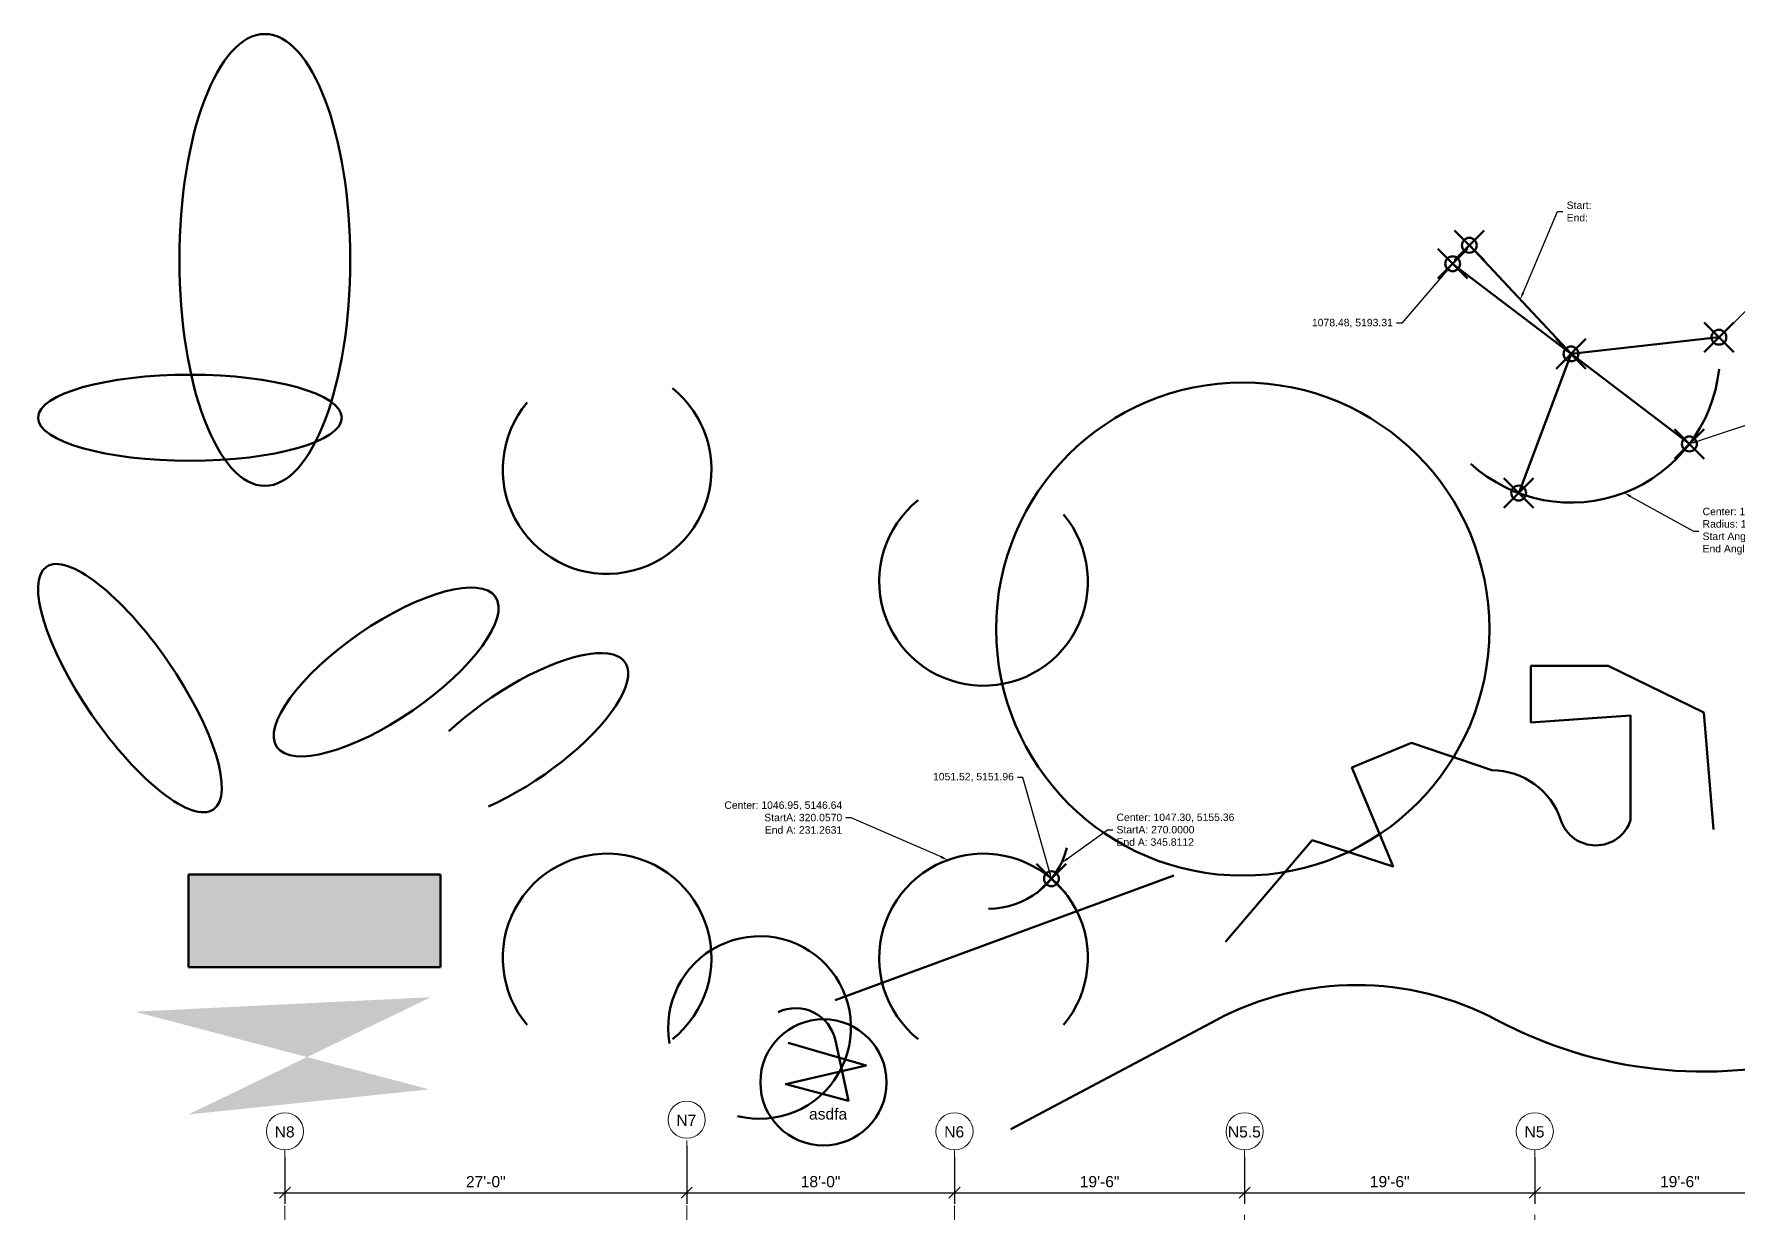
# Model space of a CAD drawing. Header units: feet. Extents: x 983 to 6590, y 136 to 5209.
# Drawn here: x 983.1 to 1097.6, y 5129.6 to 5208.8 of the extents above; entities that cross this region are included whole.
import ezdxf
from ezdxf import colors
from ezdxf.entities.mleader import LeaderData, LeaderLine
from ezdxf.math import Vec2, Vec3

# ---------------------------------------------------------------- set-up
doc = ezdxf.new("R2010")
doc.units = ezdxf.units.FT
doc.header["$LTSCALE"] = 5
doc.header["$MEASUREMENT"] = 0
doc.header["$PDMODE"] = 35
doc.header["$PDSIZE"] = 1
doc.linetypes.add('CENTER', pattern=[2, 1.25, -0.25, 0.25, -0.25])
doc.linetypes.add('Grid Line 1_2_', pattern=[0.875, 0.5, -0.125, 0.125, -0.125])
doc.layers.get('0').update_dxf_attribs({"color": 250})
doc.layers.get('Defpoints').update_dxf_attribs({"color": 250})
for name, color, linetype, lineweight in [('A-ANNO-DIMS', 250, 'Continuous', 9), ('G-ANNO-TTLB-WIDE', 250, 'Continuous', 50), ('S-GRID', 1, 'CENTER', 9), ('S-GRID-IDEN', 1, 'Continuous', 9)]:
    doc.layers.add(name, color=color, linetype=linetype, lineweight=lineweight)
doc.styles.add('Arial', font='arial.ttf')
doc.styles.get("Standard").update_dxf_attribs({"font": 'arial.ttf'})
doc.dimstyles.new('Linear_-_3_32__Arial', dxfattribs={"dimtxt": 0.75, "dimasz": 0.75, "dimexe": 0.75, "dimexo": 0.5, "dimgap": 0.35, "dimtad": 1, "dimdec": 4, "dimlfac": 12, "dimrnd": 0.0625, "dimzin": 3, "dimdsep": 46, "dimlunit": 4, "dimtxsty": 'Arial', "dimblk1": 'OBLIQUE', "dimblk2": 'OBLIQUE', "dimsah": 1, "dimcen": 0.09, "dimdle": 0.75, "dimazin": 0, "dimtfac": 1, "dimtdec": 4, "dimtmove": 1, "dimatfit": 2, "dimfxl": 1, "dimtvp": 1, "dimfrac": 2, "dimtolj": 1, "dimtzin": 0, "dimarcsym": 2})

# ---------------------------------------------------------------- blocks, each defined once
blk = doc.blocks.new('Grid - Tag_Column_Grid_Head-327277-NORTH GARAGE FOUNDATION PLAN')
at = {"layer": 'S-GRID-IDEN'}
blk.add_circle((0, 0), 0.156, dxfattribs=at)
blk = doc.blocks.new('_Oblique')
at = {"color": 0, "linetype": 'ByBlock', "lineweight": -2}
blk.add_line((-0.5, -0.5), (0.5, 0.5), dxfattribs=at)
blk = doc.blocks.new('*D244')
at = {"layer": 'A-ANNO-DIMS', "color": 0, "lineweight": -2, "transparency": 16777216}
for p, q in [((1000, 5133.23), (1000, 5130.1)), ((1027, 5134.01), (1027, 5130.1)), ((999.25, 5130.85), (1027.75, 5130.85))]:
    blk.add_line(p, q, dxfattribs=at)
at = {"layer": 'Defpoints', "color": 0, "transparency": 16777216}
for p in [(1027, 5134.51), (1000, 5133.73), (1027, 5130.85)]:
    blk.add_point(p, dxfattribs=at)
at = {"layer": 'A-ANNO-DIMS', "color": 0, "lineweight": -2, "transparency": 16777216, "xscale": 0.75, "yscale": 0.75, "zscale": 0.75, "rotation": 180}
blk.add_blockref('_Oblique', (1000, 5130.85), dxfattribs=at)
at = {"layer": 'A-ANNO-DIMS', "color": 0, "lineweight": -2, "transparency": 16777216, "xscale": 0.75, "yscale": 0.75, "zscale": 0.75}
blk.add_blockref('_Oblique', (1027, 5130.85), dxfattribs=at)
at = {"layer": 'A-ANNO-DIMS', "color": 0, "transparency": 16777216, "insert": (1013.5, 5131.59), "char_height": 0.75, "attachment_point": 5, "style": 'Arial'}
blk.add_mtext('\\A1;27\'-0"', dxfattribs=at)
blk = doc.blocks.new('*D245')
at = {"layer": 'A-ANNO-DIMS', "color": 0, "lineweight": -2, "transparency": 16777216}
for p, q in [((1027, 5134.01), (1027, 5130.1)), ((1045, 5133.23), (1045, 5130.1)), ((1026.25, 5130.85), (1045.75, 5130.85))]:
    blk.add_line(p, q, dxfattribs=at)
at = {"layer": 'Defpoints', "color": 0, "transparency": 16777216}
for p in [(1027, 5134.51), (1045, 5133.73), (1045, 5130.85)]:
    blk.add_point(p, dxfattribs=at)
at = {"layer": 'A-ANNO-DIMS', "color": 0, "lineweight": -2, "transparency": 16777216, "xscale": 0.75, "yscale": 0.75, "zscale": 0.75, "rotation": 180}
blk.add_blockref('_Oblique', (1027, 5130.85), dxfattribs=at)
at = {"layer": 'A-ANNO-DIMS', "color": 0, "lineweight": -2, "transparency": 16777216, "xscale": 0.75, "yscale": 0.75, "zscale": 0.75}
blk.add_blockref('_Oblique', (1045, 5130.85), dxfattribs=at)
at = {"layer": 'A-ANNO-DIMS', "color": 0, "transparency": 16777216, "insert": (1036, 5131.59), "char_height": 0.75, "attachment_point": 5, "style": 'Arial'}
blk.add_mtext('\\A1;18\'-0"', dxfattribs=at)
blk = doc.blocks.new('*D246')
at = {"layer": 'A-ANNO-DIMS', "color": 0, "lineweight": -2, "transparency": 16777216}
for p, q in [((1045, 5133.23), (1045, 5130.1)), ((1064.5, 5133.23), (1064.5, 5130.1)), ((1044.25, 5130.85), (1065.25, 5130.85))]:
    blk.add_line(p, q, dxfattribs=at)
at = {"layer": 'Defpoints', "color": 0, "transparency": 16777216}
for p in [(1045, 5133.73), (1064.5, 5133.73), (1064.5, 5130.85)]:
    blk.add_point(p, dxfattribs=at)
at = {"layer": 'A-ANNO-DIMS', "color": 0, "lineweight": -2, "transparency": 16777216, "xscale": 0.75, "yscale": 0.75, "zscale": 0.75, "rotation": 180}
blk.add_blockref('_Oblique', (1045, 5130.85), dxfattribs=at)
at = {"layer": 'A-ANNO-DIMS', "color": 0, "lineweight": -2, "transparency": 16777216, "xscale": 0.75, "yscale": 0.75, "zscale": 0.75}
blk.add_blockref('_Oblique', (1064.5, 5130.85), dxfattribs=at)
at = {"layer": 'A-ANNO-DIMS', "color": 0, "transparency": 16777216, "insert": (1054.75, 5131.59), "char_height": 0.75, "attachment_point": 5, "style": 'Arial'}
blk.add_mtext('\\A1;19\'-6"', dxfattribs=at)
blk = doc.blocks.new('*D247')
at = {"layer": 'A-ANNO-DIMS', "color": 0, "lineweight": -2, "transparency": 16777216}
for p, q in [((1064.5, 5133.23), (1064.5, 5130.1)), ((1084, 5133.23), (1084, 5130.1)), ((1063.75, 5130.85), (1084.75, 5130.85))]:
    blk.add_line(p, q, dxfattribs=at)
at = {"layer": 'Defpoints', "color": 0, "transparency": 16777216}
for p in [(1064.5, 5133.73), (1084, 5133.73), (1084, 5130.85)]:
    blk.add_point(p, dxfattribs=at)
at = {"layer": 'A-ANNO-DIMS', "color": 0, "lineweight": -2, "transparency": 16777216, "xscale": 0.75, "yscale": 0.75, "zscale": 0.75, "rotation": 180}
blk.add_blockref('_Oblique', (1064.5, 5130.85), dxfattribs=at)
at = {"layer": 'A-ANNO-DIMS', "color": 0, "lineweight": -2, "transparency": 16777216, "xscale": 0.75, "yscale": 0.75, "zscale": 0.75}
blk.add_blockref('_Oblique', (1084, 5130.85), dxfattribs=at)
at = {"layer": 'A-ANNO-DIMS', "color": 0, "transparency": 16777216, "insert": (1074.25, 5131.59), "char_height": 0.75, "attachment_point": 5, "style": 'Arial'}
blk.add_mtext('\\A1;19\'-6"', dxfattribs=at)
blk = doc.blocks.new('*D248')
at = {"layer": 'A-ANNO-DIMS', "color": 0, "lineweight": -2, "transparency": 16777216}
for p, q in [((1084, 5133.23), (1084, 5130.1)), ((1103.5, 5133.23), (1103.5, 5130.1)), ((1083.25, 5130.85), (1104.25, 5130.85))]:
    blk.add_line(p, q, dxfattribs=at)
at = {"layer": 'Defpoints', "color": 0, "transparency": 16777216}
for p in [(1084, 5133.73), (1103.5, 5133.73), (1103.5, 5130.85)]:
    blk.add_point(p, dxfattribs=at)
at = {"layer": 'A-ANNO-DIMS', "color": 0, "lineweight": -2, "transparency": 16777216, "xscale": 0.75, "yscale": 0.75, "zscale": 0.75, "rotation": 180}
blk.add_blockref('_Oblique', (1084, 5130.85), dxfattribs=at)
at = {"layer": 'A-ANNO-DIMS', "color": 0, "lineweight": -2, "transparency": 16777216, "xscale": 0.75, "yscale": 0.75, "zscale": 0.75}
blk.add_blockref('_Oblique', (1103.5, 5130.85), dxfattribs=at)
at = {"layer": 'A-ANNO-DIMS', "color": 0, "transparency": 16777216, "insert": (1093.75, 5131.59), "char_height": 0.75, "attachment_point": 5, "style": 'Arial'}
blk.add_mtext('\\A1;19\'-6"', dxfattribs=at)
blk = doc.blocks.new('dzz')
blk.add_lwpolyline([(-2.33, 2.45), (2.91, 0.93), (-2.49, -0.32), (1.72, -1.45), (0.84, 2.61, 0.483048), (-3, 4.52, 1.983233)], format="xyb")
blk.add_arc((-4.25, 3.48), 6.14, 255.9714, 190.063)
at = {"layer": 'G-ANNO-TTLB-WIDE'}
blk.add_circle((0.04, -0.21), 4.24, dxfattribs=at)
at = {"insert": (-0.93, -1.96), "char_height": 0.75, "width": 2.5759, "attachment_point": 1}
blk.add_mtext('asdfa', dxfattribs=at)

msp = doc.modelspace()

# ---------------------------------------------------------------- hatches: boundary and pattern name
at = {"layer": 'G-ANNO-TTLB-WIDE', "ltscale": 10}
h = msp.add_hatch(color=2, dxfattribs=at)
h.dxf.hatch_style = 1
h.paths.add_polyline_path([(993.5239753, 5152.2554148), (993.5239753, 5146.0206423), (1010.4604468, 5146.0206423), (1010.4604468, 5152.2554148)])

# ---------------------------------------------------------------- linework, layer by layer
at = {"layer": 'G-ANNO-TTLB-WIDE'}
for p, q in [((1086.4347597, 5187.2563362), (1079.6031112, 5194.5589781)), ((1086.4347597, 5187.2563362), (1078.4779384, 5193.3134803)), ((1086.4347597, 5187.2563362), (1096.3718553, 5188.3762164)), ((1086.4347597, 5187.2563362), (1082.9187938, 5177.8948201)), ((1086.4347597, 5187.2563362), (1094.391581, 5181.199192)), ((1083.7252481, 5162.4772542), (1083.7252481, 5166.2803551)), ((1083.7252481, 5166.2803551), (1088.9331719, 5166.2803551)), ((1088.9331719, 5166.2803551), (1095.353657, 5163.1378696)), ((1095.353657, 5163.1378696), (1096.0088086, 5155.2816561)), ((1075.7026297, 5161.1031099), (1081.1201469, 5159.2520979)), ((1063.2139791, 5147.7221497), (1069.0288688, 5154.5478789)), ((1036.9881236, 5143.7947333), (1059.7419151, 5152.1749268))]:
    msp.add_line(p, q, dxfattribs=at)
at = {"layer": 'G-ANNO-TTLB-WIDE', "color": 221, "ltscale": 10}
for p, q in [((1010.4604468, 5152.2554148), (993.5239753, 5152.2554148)), ((993.5239753, 5152.2554148), (993.5239753, 5146.0206423)), ((1010.4604468, 5146.0206423), (1010.4604468, 5152.2554148)), ((993.5239753, 5146.0206423), (1010.4604468, 5146.0206423))]:
    msp.add_line(p, q, dxfattribs=at)
at = {"layer": 'G-ANNO-TTLB-WIDE'}
for points in [[(1081.1201469, 5159.2520979, -0.3238352581), (1085.7562183, 5155.8976753, 0.7235485249), (1090.4405513, 5155.8976753), (1090.4405513, 5162.9355334), (1083.7252481, 5162.4772542)], [(1048.7784133, 5135.121209), (1062.5765055, 5142.4592522, -0.2493720334), (1081.4580776, 5142.4592522, 0.1911698935), (1103.1638082, 5140.0401164), (1117.1232785, 5134.3148264)]]:
    msp.add_lwpolyline(points, format="xyb", dxfattribs=at)
msp.add_lwpolyline([(1069.0288688, 5154.5478789), (1074.474559, 5152.7953271), (1071.7055631, 5159.4365771), (1075.7026297, 5161.1031099)], dxfattribs=at)
at = {"layer": 'G-ANNO-TTLB-WIDE', "color": 221, "ltscale": 10}
msp.add_circle((1064.3724048, 5168.7480264), 16.5782843, dxfattribs=at)
at = {"layer": 'G-ANNO-TTLB-WIDE'}
for centre, radius, start, end in [((1086.4347597, 5187.2563362), 10, 227.732503162, 354.089244821), ((1021.651796, 5179.4735232), 7.0118647, 140.057037413, 51.263058906), ((1046.9529031, 5171.9517964), 7.0118647, 128.736941094, 39.942962587), ((1021.651796, 5146.638487), 7.0118647, 308.736941094, 219.942962587), ((1046.9529031, 5146.638487), 7.0118647, 320.057037413, 231.263058906), ((1047.2953951, 5155.3613639), 5.4182785, 270, 345.811158155)]:
    msp.add_arc(centre, radius, start, end, dxfattribs=at)
at = {"layer": 'G-ANNO-TTLB-WIDE', "color": 221, "ltscale": 10}
for centre, major_axis, ratio in [((998.6461287, 5193.5720498), (0, -15.190538), 0.377925736), ((993.6164917, 5182.9622304), (10.203706, 0), 0.2835818601), ((1006.804458, 5165.8663211), (7.3401611, 5.0503924), 0.3527322948)]:
    msp.add_ellipse(centre, major_axis=major_axis, ratio=ratio, dxfattribs=at)
for centre, major_axis, ratio, start_param, end_param in [((989.5826472, 5164.779915), (5.6131307, -8.1580362), 0.3154705993, -1.5707963268, 4.7123889804), ((1015.5210457, 5161.463709), (7.3401611, 5.0503924), 0.3527322948, 4.2277035946, 8.2534610977)]:
    msp.add_ellipse(centre, major_axis=major_axis, ratio=ratio, start_param=start_param, end_param=end_param, dxfattribs=at)
at = {"layer": 'G-ANNO-TTLB-WIDE'}
for p in [(1079.6031112, 5194.5589781), (1078.4779384, 5193.3134803), (1096.3718553, 5188.3762164), (1086.4347597, 5187.2563362), (1094.391581, 5181.199192), (1082.9187938, 5177.8948201), (1051.5154042, 5151.9629429)]:
    msp.add_point(p, dxfattribs=at)
at = {"layer": 'G-ANNO-TTLB-WIDE', "color": 221, "ltscale": 10}
msp.add_solid([(989.9239817, 5143.0244006), (1009.7985886, 5143.9941483), (1009.7141958, 5137.7961955), (993.5106944, 5136.1096773)], dxfattribs=at)
at = {"layer": 'S-GRID', "linetype": 'Grid Line 1_2_'}
for p, q in [((1027, 4983.1206391), (1027, 5134.5063005)), ((1000, 4983.1206391), (1000, 5133.7266495)), ((1045, 4983.1206391), (1045, 5133.7266495))]:
    msp.add_line(p, q, dxfattribs=at)
at = {"layer": 'S-GRID'}
for p, q in [((1064.5, 4983.1206391), (1064.5, 5133.7266495)), ((1084, 4983.1206391), (1084, 5133.7266495))]:
    msp.add_line(p, q, dxfattribs=at)

# ---------------------------------------------------------------- block references
at = {"layer": 'G-ANNO-TTLB-WIDE'}
msp.add_blockref('dzz', (1036.152716, 5138.4792724), dxfattribs=at)
at = {"layer": 'S-GRID-IDEN', "xscale": 7.999999999999992, "yscale": 7.999999999999992, "zscale": 7.999999999999992}
for p in [(1027, 5135.7563005), (1000, 5134.9766495), (1045, 5134.9766495), (1064.5, 5134.9766495), (1084, 5134.9766495)]:
    msp.add_blockref('Grid - Tag_Column_Grid_Head-327277-NORTH GARAGE FOUNDATION PLAN', p, dxfattribs=at)

# ---------------------------------------------------------------- texts
at = {"layer": 'S-GRID-IDEN', "char_height": 0.75, "attachment_point": 1, "style": 'Arial'}
for s, insert, width in [('N8', (999.3114266, 5135.316739), 1.64125), ('N7', (1026.3114266, 5136.09639), 1.64125), ('N6', (1044.3114266, 5135.316739), 1.64125), ('N5.5', (1063.3736313, 5135.316739), 2.70175), ('N5', (1083.3114266, 5135.316739), 1.64125)]:
    msp.add_mtext(s, dxfattribs=dict(at, insert=insert, width=width))

# ---------------------------------------------------------------- dimensions: what is measured, and where the dimension line sits
at = {"layer": 'A-ANNO-DIMS'}
for base, p1, p2, picture, middle in [((1027, 5130.8523046), (1000, 5133.7266495), (1027, 5134.5063005), '*D244', (1013.5, 5131.5852344)), ((1045, 5130.8523046), (1027, 5134.5063005), (1045, 5133.7266495), '*D245', (1036, 5131.5852344)), ((1064.5, 5130.8523046), (1045, 5133.7266495), (1064.5, 5133.7266495), '*D246', (1054.75, 5131.5852344)), ((1084, 5130.8523046), (1064.5, 5133.7266495), (1084, 5133.7266495), '*D247', (1074.25, 5131.5852344)), ((1103.5, 5130.8523046), (1084, 5133.7266495), (1103.5, 5133.7266495), '*D248', (1093.75, 5131.5852344))]:
    dim = msp.add_linear_dim(base=base, p1=p1, p2=p2, dimstyle='Linear_-_3_32__Arial', override={"dimscale": 1, "dimpost": '<>'}, dxfattribs=at)
    dim.commit()
    dim.dimension.update_dxf_attribs({"geometry": picture, "text_midpoint": middle})

# ---------------------------------------------------------------- leaders
at = {"layer": 'G-ANNO-TTLB-WIDE'}
ml = msp.add_multileader_mtext('Standard', dxfattribs=at)
ml.set_content('Start:\\PEnd: ', color=256)
ml.set_leader_properties()
ml.build(insert=Vec2(0, 0))
ml.multileader.update_dxf_attribs({"text_left_attachment_type": 2, "text_right_attachment_type": 2, "dogleg_length": 0.36, "arrow_head_size": 0.5})
ctx = ml.context
ctx.base_point, ctx.char_height, ctx.arrow_head_size, ctx.landing_gap_size, ctx.plane_origin = Vec3(1085.8920388, 5196.823351), 0.5, 0.5, 0.25, Vec3(1083.0189355, 5190.9076571)
ctx.left_attachment, ctx.right_attachment = 2, 2
notes = []
notes.append((ctx, [(0, (1, 1, 0), (1085.5320388, 5196.823351), (1, 0), 0.36, [(0, [(1083.0189355, 5190.9076571)], 0, [])])]))
ctx.mtext.insert, ctx.mtext.flow_direction = Vec3(1086.1420388, 5197.4983738), 5
ml = msp.add_multileader_mtext('Standard', dxfattribs=at)
ml.set_content('1078.48, 5193.31', color=256)
ml.set_leader_properties()
ml.build(insert=Vec2(0, 0))
ml.multileader.update_dxf_attribs({"text_left_attachment_type": 2, "text_right_attachment_type": 2, "dogleg_length": 0.36, "arrow_head_size": 0.5})
ctx = ml.context
ctx.base_point, ctx.char_height, ctx.arrow_head_size, ctx.landing_gap_size, ctx.plane_origin = Vec3(1067.3223587, 5189.3118789), 0.5, 0.5, 0.25, Vec3(1078.4779384, 5193.3134803)
ctx.left_attachment, ctx.right_attachment, ctx.text_align_type = 2, 2, 2
notes.append((ctx, [(0, (1, 1, 0), (1075.0701486, 5189.3118789), (-1, 0), 0.36, [(0, [(1078.4779384, 5193.3134803)], 0, [])])]))
ctx.mtext.insert, ctx.mtext.alignment, ctx.mtext.flow_direction = Vec3(1074.4601486, 5189.6123564), 3, 5
ml = msp.add_multileader_mtext('Standard', dxfattribs=at)
ml.set_content('1096.37, 5188.38', color=256)
ml.set_leader_properties()
ml.build(insert=Vec2(0, 0))
ml.multileader.update_dxf_attribs({"text_left_attachment_type": 2, "text_right_attachment_type": 2, "dogleg_length": 0.36, "arrow_head_size": 0.5})
ctx = ml.context
ctx.base_point, ctx.char_height, ctx.arrow_head_size, ctx.landing_gap_size, ctx.plane_origin = Vec3(1100.664597, 5192.2301082), 0.5, 0.5, 0.25, Vec3(1096.3718553, 5188.3762164)
ctx.left_attachment, ctx.right_attachment = 2, 2
notes.append((ctx, [(0, (1, 1, 0), (1100.304597, 5192.2301082), (1, 0), 0.36, [(0, [(1096.3718553, 5188.3762164)], 0, [])])]))
ctx.mtext.insert, ctx.mtext.flow_direction = Vec3(1100.914597, 5192.5305857), 5
ml = msp.add_multileader_mtext('Standard', dxfattribs=at)
ml.set_content('1094.39, 5181.20', color=256)
ml.set_leader_properties()
ml.build(insert=Vec2(0, 0))
ml.multileader.update_dxf_attribs({"text_left_attachment_type": 2, "text_right_attachment_type": 2, "dogleg_length": 0.36, "arrow_head_size": 0.5})
ctx = ml.context
ctx.base_point, ctx.char_height, ctx.arrow_head_size, ctx.landing_gap_size, ctx.plane_origin = Vec3(1101.5227538, 5183.4701484), 0.5, 0.5, 0.25, Vec3(1094.391581, 5181.199192)
ctx.left_attachment, ctx.right_attachment = 2, 2
notes.append((ctx, [(0, (1, 1, 0), (1101.1627538, 5183.4701484), (1, 0), 0.36, [(0, [(1094.391581, 5181.199192)], 0, [])])]))
ctx.mtext.insert, ctx.mtext.flow_direction = Vec3(1101.7727538, 5183.7706259), 5
ml = msp.add_multileader_mtext('Standard', dxfattribs=at)
ml.set_content('Center: 1086.43, 5187.26\\PRadius: 10.00\\PStart Angle: 227.7325\\PEnd Angle: 354.0892', color=256)
ml.set_leader_properties()
ml.build(insert=Vec2(0, 0))
ml.multileader.update_dxf_attribs({"text_left_attachment_type": 2, "text_right_attachment_type": 2, "dogleg_length": 0.36, "arrow_head_size": 0.5})
ctx = ml.context
ctx.base_point, ctx.char_height, ctx.arrow_head_size, ctx.landing_gap_size, ctx.plane_origin = Vec3(1095.02528, 5175.32347), 0.5, 0.5, 0.25, Vec3(1090.0039126, 5177.9149686)
ctx.left_attachment, ctx.right_attachment = 2, 2
notes.append((ctx, [(0, (1, 1, 0), (1094.66528, 5175.32347), (1, 0), 0.36, [(0, [(1090.0039126, 5177.9149686)], 0, [])])]))
ctx.mtext.insert, ctx.mtext.flow_direction = Vec3(1095.27528, 5176.9075423), 5
ml = msp.add_multileader_mtext('Standard', dxfattribs=at)
ml.set_content('1051.52, 5151.96', color=256)
ml.set_leader_properties()
ml.build(insert=Vec2(0, 0))
ml.multileader.update_dxf_attribs({"text_left_attachment_type": 2, "text_right_attachment_type": 2, "dogleg_length": 0.36, "arrow_head_size": 0.5})
ctx = ml.context
ctx.base_point, ctx.char_height, ctx.arrow_head_size, ctx.landing_gap_size, ctx.plane_origin = Vec3(1041.8565987, 5158.7801335), 0.5, 0.5, 0.25, Vec3(1051.5154042, 5151.9629429)
ctx.left_attachment, ctx.right_attachment, ctx.text_align_type = 2, 2, 2
notes.append((ctx, [(0, (1, 1, 0), (1049.6016601, 5158.7801335), (-1, 0), 0.36, [(0, [(1051.5154042, 5151.9629429)], 0, [])])]))
ctx.mtext.insert, ctx.mtext.alignment, ctx.mtext.flow_direction = Vec3(1048.9916601, 5159.0806109), 3, 5
ml = msp.add_multileader_mtext('Standard', dxfattribs=at)
ml.set_content('Center: 1046.95, 5146.64\\PStartA: 320.0570\\PEnd A: 231.2631', color=256)
ml.set_leader_properties()
ml.build(insert=Vec2(0, 0))
ml.multileader.update_dxf_attribs({"text_left_attachment_type": 2, "text_right_attachment_type": 2, "dogleg_length": 0.36, "arrow_head_size": 0.5})
ctx = ml.context
ctx.base_point, ctx.char_height, ctx.arrow_head_size, ctx.landing_gap_size, ctx.plane_origin = Vec3(1027.7910819, 5156.0639343), 0.5, 0.5, 0.25, Vec3(1044.5518455, 5153.2264434)
ctx.left_attachment, ctx.right_attachment, ctx.text_align_type = 2, 2, 2
notes.append((ctx, [(1, (1, 1, 0), (1038.0647927, 5156.0639343), (-1, 0), 0.36, [(0, [(1044.5518455, 5153.2264434)], 0, [])])]))
ctx.mtext.insert, ctx.mtext.alignment, ctx.mtext.flow_direction = Vec3(1037.4547927, 5157.1612513), 3, 5
ml = msp.add_multileader_mtext('Standard', dxfattribs=at)
ml.set_content('Center: 1047.30, 5155.36\\PStartA: 270.0000\\PEnd A: 345.8112', color=256)
ml.set_leader_properties()
ml.build(insert=Vec2(0, 0))
ml.multileader.update_dxf_attribs({"text_left_attachment_type": 2, "text_right_attachment_type": 2, "dogleg_length": 0.36, "arrow_head_size": 0.5})
ctx = ml.context
ctx.base_point, ctx.char_height, ctx.arrow_head_size, ctx.landing_gap_size, ctx.plane_origin = Vec3(1055.6373784, 5155.2486141), 0.5, 0.5, 0.25, Vec3(1052.1768206, 5153.0098907)
ctx.left_attachment, ctx.right_attachment = 2, 2
notes.append((ctx, [(0, (1, 1, 0), (1055.2773784, 5155.2486141), (1, 0), 0.36, [(0, [(1052.1768206, 5153.0098907)], 0, [])])]))
ctx.mtext.insert, ctx.mtext.flow_direction = Vec3(1055.8873784, 5156.3459311), 5
for ctx, leaders in notes:
    for number, flags, end, landing, length, lines in leaders:
        leader = LeaderData()
        leader.index, (leader.has_last_leader_line, leader.has_dogleg_vector, leader.attachment_direction) = number, flags
        leader.last_leader_point, leader.dogleg_vector, leader.dogleg_length = Vec3(end), Vec3(landing), length
        for number, points, colour, breaks in lines:
            line = LeaderLine()
            line.index, line.vertices, line.color, line.breaks = number, Vec3.list(points), colors.encode_raw_color(colour), breaks
            leader.lines.append(line)
        ctx.leaders.append(leader)

doc.saveas('drawing.dxf')
